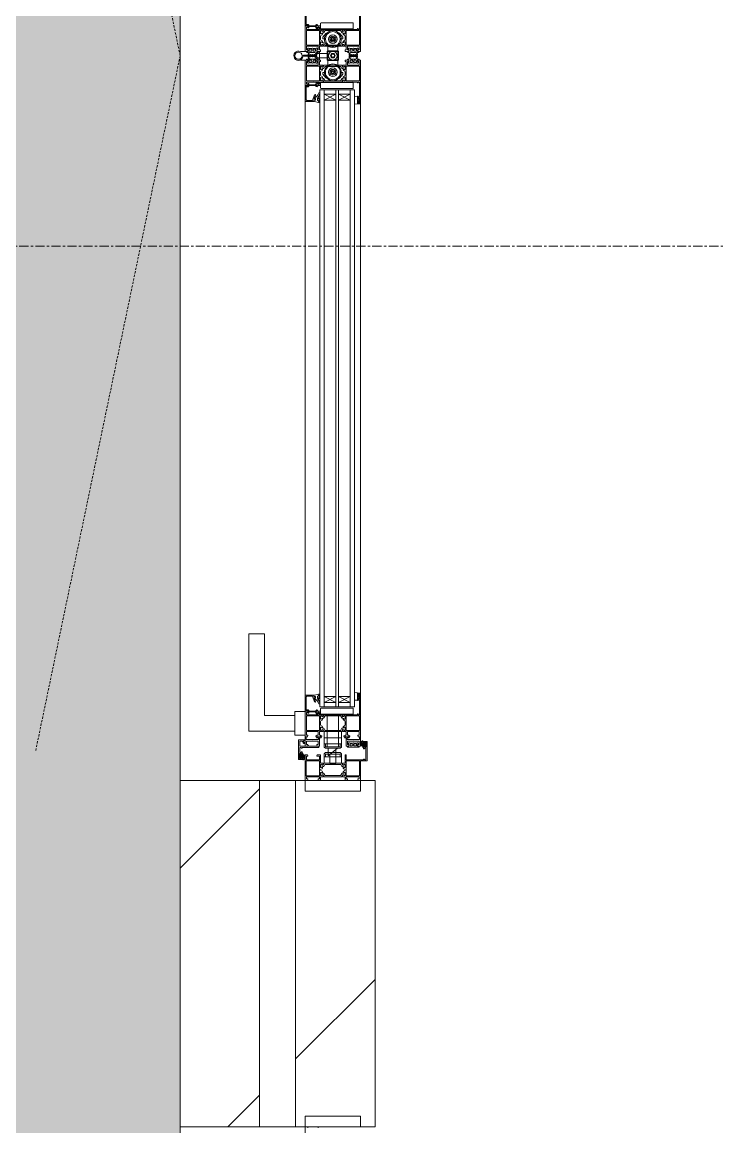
# Model space of a CAD drawing. Header units: millimetres. Extents: x -3370 to 37592, y -25802 to 13127.
# Drawn here: x 8365 to 9328, y -1957 to -426 of the extents above; entities that cross this region are included whole.
import ezdxf

# ---------------------------------------------------------------- set-up
doc = ezdxf.new("R2010")
doc.units = ezdxf.units.MM
doc.linetypes.add('Dash', pattern=[5, 3, -2])
doc.linetypes.add('Grid Line', pattern=[22.225, 12.7, -3.175, 3.175, -3.175])
for name, color, linetype, lineweight in [('A-DETL', 90, 'Continuous', 9), ('A-DETL-GENF', 92, 'Continuous', 9), ('A-DOOR', 31, 'Continuous', 9), ('A-FLOR', 192, 'Continuous', 18), ('A-GENM', 13, 'Continuous', 9), ('A-WALL', 113, 'Continuous', 18), ('A-WALL-PATT', 111, 'Continuous', 18), ('G-IMPT', 8, 'Continuous', 9), ('S-GRID', 1, 'Continuous', 9)]:
    doc.layers.add(name, color=color, linetype=linetype, lineweight=lineweight)
pattern_1 = [(45, (0, 0), (-212.132, 212.132), [])]

# ---------------------------------------------------------------- blocks, each defined once
blk = doc.blocks.new('Aluprof_MB-86-FOLD-LINE_FoldingDoor_3-3-0_In-Open_EN_R-00233_P01 - 2800x2700-2041139-Lower Ground Floor')
at = {"layer": 'A-DETL-GENF'}
for p, q in [((1331, 123.5), (1331.5, 124)), ((1331, 119.2), (1331, 123.5)), ((1331.5, 124), (1357.6, 124)), ((1339.2, 122.8), (1332.2, 122.8)), ((1332.2, 122.8), (1332.2, 120.2)), ((1339.2, 120.2), (1339.2, 122.8)), ((1357.6, 124), (1358.1, 123.5)), ((1358.1, 123.5), (1358.1, 115)), ((447.7, 115), (1264, 115)), ((1330.3, 117.5), (1330.4, 117.8)), ((1330.3, 117.2), (1330.3, 117.5)), ((1330.4, 117), (1330.3, 117.2)), ((1330.4, 117.8), (1331.2, 119)), ((1331.2, 115.4), (1330.4, 117)), ((1330.8, 117.4), (1331.1, 117.6)), ((1330.8, 117.2), (1330.8, 117.4)), ((1331, 117), (1330.8, 117.2)), ((1332.7, 119.2), (1331, 119.2)), ((1331.1, 117.6), (1331.3, 117.7)), ((1331.2, 119), (1331.4, 119.2)), ((1331.3, 116.8), (1331.2, 116.9)), ((1331.9, 115), (1331.2, 115.4)), ((1331.3, 117.7), (1331.7, 118.2)), ((1331.4, 119.2), (1333.5, 119.2)), ((1331.5, 116.4), (1331.4, 116.7)), ((1331.9, 116.5), (1331.6, 116.3)), ((1331.7, 118.2), (1332.1, 118.4)), ((1332, 116.7), (1331.9, 116.5)), ((1335, 115), (1331.9, 115)), ((1333.5, 117.3), (1332, 116.7)), ((1332.1, 118.4), (1336.7, 118.4)), ((1333.4, 116.7), (1332.1, 116.1)), ((1332.1, 116.1), (1332.1, 115.8)), ((1332.1, 115.8), (1334.7, 115.7)), ((1332.2, 120.2), (1333.7, 120.2)), ((1333.7, 120.2), (1332.7, 119.2)), ((1333.1, 120.8), (1333.9, 121.7)), ((1333.1, 120.2), (1333.1, 120.8)), ((1333.7, 120.2), (1333.1, 120.2)), ((1334.2, 117), (1333.4, 116.7)), ((1333.5, 119.2), (1333.7, 119.4)), ((1333.7, 117.3), (1333.5, 117.3)), ((1333.7, 119.4), (1333.7, 120.2)), ((1337, 118), (1333.7, 117.3)), ((1333.9, 121.7), (1335, 122.1)), ((1334.4, 121), (1334.8, 121.3)), ((1334.5, 119.8), (1334.4, 121)), ((1335, 119.4), (1334.5, 119.8)), ((1334.8, 121.3), (1335.2, 121.1)), ((1335, 122.1), (1336.4, 122.1)), ((1336.4, 119.4), (1335, 119.4)), ((1335.2, 121.1), (1335.4, 121)), ((1335.4, 121), (1336, 121)), ((1336, 121), (1336.2, 121.1)), ((1336.2, 121.1), (1336.6, 121.3)), ((1336.4, 122.1), (1337.5, 121.7)), ((1336.9, 119.8), (1336.4, 119.4)), ((1336.4, 116.8), (1336.4, 117)), ((1336.5, 117.1), (1336.7, 117.1)), ((1336.6, 121.3), (1337, 121)), ((1336.7, 118.4), (1337, 118.2)), ((1336.7, 117.1), (1337, 117.1)), ((1337, 121), (1336.9, 119.8)), ((1337.2, 116.7), (1336.9, 116.2)), ((1337, 118.2), (1337, 118)), ((1337, 117.1), (1337.2, 117.1)), ((1337.2, 116.9), (1337.2, 116.7)), ((1337.5, 121.7), (1338.3, 120.8)), ((1338.3, 120.2), (1337.7, 120.2)), ((1337.7, 120.2), (1337.7, 119.4)), ((1338.7, 119.2), (1337.7, 120.2)), ((1337.7, 120.2), (1339.2, 120.2)), ((1337.7, 119.4), (1337.9, 119.2)), ((1337.9, 119.2), (1339.2, 119.2)), ((1338.3, 120.8), (1338.3, 120.2)), ((1341.5, 119.2), (1338.7, 119.2)), ((1339.2, 119.2), (1339.5, 118.9)), ((1339.5, 118.6), (1339.2, 118.2)), ((1339.5, 118.9), (1339.5, 118.6)), ((1356.5, 122.4), (1340.5, 122.4)), ((1340.5, 122.4), (1340.5, 120.2)), ((1340.5, 120.2), (1341.5, 120.2)), ((1341.5, 120.2), (1341.5, 119.2)), ((1355.5, 119.2), (1355.5, 120.2)), ((1355.5, 120.2), (1356.5, 120.2)), ((1356.5, 119.2), (1355.5, 119.2)), ((1356.5, 120.2), (1356.5, 122.4)), ((1356.5, 113), (1356.5, 119.2)), ((1356.5, 105), (1356.5, 113)), ((1358, 113.4), (1358, 95)), ((1378.5, 113.4), (1358, 113.4)), ((1358.1, 115), (1385, 115)), ((1378.5, 95), (1378.5, 113.4)), ((1383, 113), (1380, 113)), ((1380, 113), (1380, 104.2)), ((1383, 111), (1383, 113)), ((1383.5, 111), (1383, 111)), ((1385, 111.4), (1383.5, 111)), ((1385, 115), (1385, 111.4)), ((1264, 106.5), (447.7, 106.5)), ((1264, 100.5), (447.7, 100.5)), ((1349.5, 93.4), (1349.5, 95)), ((1349.5, 95), (1356.5, 95)), ((1361.1, 93.4), (1349.5, 93.4)), ((1356.7, 104.8), (1356.5, 105)), ((1356.5, 104.6), (1356.7, 104.8)), ((1356.5, 95), (1356.5, 104.6)), ((1358, 95), (1378.5, 95)), ((1361.1, 90), (1361.1, 93.4)), ((1363, 93.5), (1362.8, 93.1)), ((1362.8, 93.1), (1363.8, 91.3)), ((1363.3, 93.5), (1362.9, 93.1)), ((1362.9, 93.1), (1362.9, 92.8)), ((1362.9, 92.8), (1363.8, 91.3)), ((1367, 93.5), (1363, 93.5)), ((1366.7, 93.5), (1363.3, 93.5)), ((1366.3, 91.4), (1367.2, 93.1)), ((1366.3, 91.4), (1367.1, 92.8)), ((1367.1, 93.1), (1366.7, 93.5)), ((1367.2, 93.1), (1367, 93.5)), ((1367.1, 92.8), (1367.1, 93.1)), ((1369.7, 93), (1368.8, 91.5)), ((1370.5, 93.5), (1369.7, 93)), ((1371.4, 93), (1370.5, 93.5)), ((1372.3, 91.5), (1371.4, 93)), ((1374.1, 93.5), (1373.9, 93.1)), ((1373.9, 93.1), (1374.8, 91.4)), ((1374, 93.1), (1374.4, 93.5)), ((1374, 92.8), (1374, 93.1)), ((1374.8, 91.4), (1374, 92.8)), ((1378.1, 93.5), (1374.1, 93.5)), ((1374.4, 93.5), (1377.8, 93.5)), ((1377.3, 91.3), (1378.3, 93.1)), ((1378.2, 92.8), (1377.3, 91.3)), ((1377.8, 93.5), (1378.2, 93.1)), ((1378.3, 93.1), (1378.1, 93.5)), ((1378.2, 93.1), (1378.2, 92.8)), ((1380, 104.2), (1379.8, 104)), ((1379.8, 104), (1380, 103.8)), ((1380, 103.8), (1380, 95)), ((1380, 95), (1383, 95)), ((1385, 93.4), (1380, 93.4)), ((1380, 93.4), (1380, 90)), ((1383, 95), (1383, 97)), ((1383, 97), (1383.5, 97)), ((1383.5, 97), (1385, 96.6)), ((1385, 96.6), (1385, 93.4)), ((1264, 84.5), (447.7, 84.5)), ((1264, 80.5), (447.7, 80.5)), ((1361.5, 89.7), (1361.1, 90)), ((1361.3, 89), (1361.1, 88.7)), ((1361.1, 88.7), (1361.1, 64.3)), ((1363.8, 90.1), (1361.3, 89)), ((1363.6, 90.6), (1361.5, 89.7)), ((1362.9, 87.2), (1363.2, 87.6)), ((1362.9, 65.8), (1362.9, 87.2)), ((1363.2, 87.6), (1365.7, 88.8)), ((1363.8, 91.3), (1363.6, 90.6)), ((1363.8, 91.3), (1364, 90.5)), ((1364, 90.4), (1363.8, 90.1)), ((1365.7, 88.8), (1366, 89.2)), ((1366, 90.5), (1366.3, 91.4)), ((1366, 89.2), (1366, 90.5)), ((1366.5, 91), (1366.3, 91.4)), ((1367.9, 91), (1366.5, 91)), ((1368.8, 91.5), (1367.9, 91)), ((1373.2, 91), (1372.3, 91.5)), ((1374.6, 91), (1373.2, 91)), ((1374.8, 91.4), (1374.6, 91)), ((1375.1, 90.5), (1374.8, 91.4)), ((1375.1, 89.2), (1375.1, 90.5)), ((1375.4, 88.8), (1375.1, 89.2)), ((1377.9, 87.6), (1375.4, 88.8)), ((1377.3, 91.3), (1377.1, 90.5)), ((1377.1, 90.4), (1377.3, 90.1)), ((1377.5, 90.6), (1377.3, 91.3)), ((1377.3, 90.1), (1379.8, 89)), ((1379.6, 89.7), (1377.5, 90.6)), ((1378.2, 87.2), (1377.9, 87.6)), ((1378.2, 65.8), (1378.2, 87.2)), ((1380, 90), (1379.6, 89.7)), ((1379.8, 89), (1380, 88.7)), ((1380, 88.7), (1380, 64.3)), ((1264, 64.5), (447.7, 64.5)), ((1361.1, 64.3), (1361.3, 64)), ((1361.5, 63.3), (1361.1, 63)), ((1361.1, 63), (1361.1, 59.6)), ((1361.3, 64), (1363.8, 62.9)), ((1363.6, 62.4), (1361.5, 63.3)), ((1362.8, 59.9), (1363.8, 61.7)), ((1363.2, 65.4), (1362.9, 65.8)), ((1363.8, 61.7), (1362.9, 60.2)), ((1365.7, 64.2), (1363.2, 65.4)), ((1363.8, 61.7), (1363.6, 62.4)), ((1363.8, 62.9), (1364, 62.6)), ((1364, 62.5), (1363.8, 61.7)), ((1366, 63.8), (1365.7, 64.2)), ((1366, 62.5), (1366, 63.8)), ((1366.3, 61.6), (1366, 62.5)), ((1366.5, 62), (1366.3, 61.6)), ((1367.1, 60.2), (1366.3, 61.6)), ((1366.3, 61.6), (1367.2, 59.9)), ((1367.9, 62), (1366.5, 62)), ((1368.8, 61.5), (1367.9, 62)), ((1369.7, 60), (1368.8, 61.5)), ((1372.3, 61.5), (1371.4, 60)), ((1373.2, 62), (1372.3, 61.5)), ((1374.6, 62), (1373.2, 62)), ((1373.9, 59.9), (1374.8, 61.6)), ((1374, 60.2), (1374.8, 61.6)), ((1374.8, 61.6), (1374.6, 62)), ((1374.8, 61.6), (1375.1, 62.5)), ((1375.1, 63.8), (1375.4, 64.2)), ((1375.1, 62.5), (1375.1, 63.8)), ((1375.4, 64.2), (1377.9, 65.4)), ((1377.3, 62.9), (1377.1, 62.6)), ((1377.1, 62.5), (1377.3, 61.7)), ((1379.8, 64), (1377.3, 62.9)), ((1377.5, 62.4), (1377.3, 61.7)), ((1377.3, 61.7), (1378.2, 60.2)), ((1377.3, 61.7), (1378.3, 59.9)), ((1379.6, 63.3), (1377.5, 62.4)), ((1377.9, 65.4), (1378.2, 65.8)), ((1380, 63), (1379.6, 63.3)), ((1380, 64.3), (1379.8, 64)), ((1380, 59.6), (1380, 63)), ((428.7, 58.5), (447.7, 58.5)), ((1264, 58.5), (447.7, 58.5)), ((1264, 58.5), (1283, 58.5)), ((1361.1, 59.6), (1349.5, 59.6)), ((1349.5, 59.6), (1349.5, 54.8)), ((1349.5, 54.8), (1351, 54.4)), ((1351, 54.4), (1351.5, 54.4)), ((1351.5, 54.4), (1351.5, 58)), ((1351.5, 58), (1356.5, 58)), ((1356.5, 58), (1356.5, 48.4)), ((1356.5, 48.4), (1356.7, 48.2)), ((1356.7, 48.2), (1356.5, 48)), ((1356.5, 48), (1356.5, 40)), ((1358, 39.6), (1358, 58)), ((1358, 58), (1378.5, 58)), ((1363, 59.5), (1362.8, 59.9)), ((1362.9, 60.2), (1362.9, 59.9)), ((1362.9, 59.9), (1363.3, 59.5)), ((1367, 59.5), (1363, 59.5)), ((1363.3, 59.5), (1366.7, 59.5)), ((1366.7, 59.5), (1367.1, 59.9)), ((1367.2, 59.9), (1367, 59.5)), ((1367.1, 59.9), (1367.1, 60.2)), ((1370.5, 59.5), (1369.7, 60)), ((1371.4, 60), (1370.5, 59.5)), ((1374.1, 59.5), (1373.9, 59.9)), ((1374, 59.9), (1374, 60.2)), ((1374.4, 59.5), (1374, 59.9)), ((1378.1, 59.5), (1374.1, 59.5)), ((1377.8, 59.5), (1374.4, 59.5)), ((1378.2, 59.9), (1377.8, 59.5)), ((1378.3, 59.9), (1378.1, 59.5)), ((1378.2, 60.2), (1378.2, 59.9)), ((1378.5, 58), (1378.5, 39.6)), ((1379.8, 49), (1380, 49.2)), ((1380, 48.8), (1379.8, 49)), ((1385, 59.6), (1380, 59.6)), ((1380, 49.2), (1380, 58)), ((1380, 58), (1383, 58)), ((1380, 40), (1380, 48.8)), ((1383, 58), (1383, 56)), ((1383, 56), (1383.5, 56)), ((1383.5, 56), (1385, 56.4)), ((1385, 56.4), (1385, 59.6)), ((314.7, 38), (375.2, 38)), ((447.7, 38), (387.2, 38)), ((1264, 38), (447.7, 38)), ((1264, 38), (1329, 38)), ((1351, 42), (1349.5, 41.6)), ((1349.5, 41.6), (1349.5, 38)), ((1349.5, 38), (1385, 38)), ((1351.5, 42), (1351, 42)), ((1351.5, 40), (1351.5, 42)), ((1356.5, 40), (1351.5, 40)), ((1378.5, 39.6), (1358, 39.6)), ((1383, 40), (1380, 40)), ((1383.5, 42), (1383, 42)), ((1383, 42), (1383, 40)), ((1385, 41.6), (1383.5, 42)), ((1385, 38), (1385, 41.6))]:
    blk.add_line(p, q, dxfattribs=at)
for centre, radius, start, end in [((1333.5, 130.7), 13.7, 272.9354, 294.3705), ((1334.8, 117.5), 1.8, 267.4287, 329.9287), ((1334.8, 117.5), 2.52, 275.1129, 329.6239)]:
    blk.add_arc(centre, radius, start, end, dxfattribs=at)
at = {"layer": 'A-DOOR'}
for p, q in [((-1585, 38), (-1585, 115)), ((1385, 115), (1385, 38))]:
    blk.add_line(p, q, dxfattribs=at)
at = {"layer": 'A-DOOR', "linetype": 'Dash'}
for q in [(-581.2, -335), (1343.5, -335)]:
    blk.add_line((381.2, -135), q, dxfattribs=at)
at = {"layer": 'A-GENM'}
for p, q in [((1322.5, 38), (1289.5, 38)), ((1289.5, 38), (1289.5, 24)), ((1322.5, 24), (1322.5, 38)), ((1289.5, 24), (1322.5, 24)), ((1295, -18), (1295, 24)), ((1317, 24), (1317, -40)), ((1182, -18), (1295, -18)), ((1182, -40), (1182, -18)), ((1317, -40), (1182, -40))]:
    blk.add_line(p, q, dxfattribs=at)
at = {"layer": 'G-IMPT'}
for p, q in [((344.7, 60.1), (344.7, 104.1)), ((417.7, 60.1), (417.7, 104.1)), ((434.7, 100.5), (442.7, 84.5)), ((1277, 100.5), (1269, 84.5)), ((1294, 60.1), (1294, 104.1)), ((355.5, 90.4), (350.4, 86.1)), ((357.2, 90.5), (355.8, 90.5)), ((357.7, 88.3), (357.7, 90)), ((374.3, 83.5), (368.2, 83.5)), ((394.7, 83.5), (388, 83.5)), ((404.7, 90), (404.7, 88.3)), ((406.5, 90.5), (405.2, 90.5)), ((411.9, 86.1), (406.8, 90.4)), ((434.7, 80.5), (442.7, 64.5)), ((1277, 80.5), (1269, 64.5)), ((1294, 84.3), (1293.5, 84.3)), ((1315.7, 84.3), (1295.8, 84.3)), ((350.4, 66.9), (355.5, 62.6)), ((355.8, 62.5), (357.2, 62.5)), ((357.7, 63), (357.7, 64.8)), ((368.2, 69.5), (374.3, 69.5)), ((404.7, 64.8), (404.7, 63)), ((405.2, 62.5), (406.5, 62.5)), ((406.8, 62.6), (411.9, 66.9)), ((1293.5, 68.8), (1294, 68.8)), ((1295.8, 68.8), (1315.7, 68.8)), ((339.6, 54.9), (339.4, 55.1)), ((377.4, 58.1), (375.7, 58.1)), ((377.9, 55.4), (377.9, 57.6)), ((378.2, 58), (384.2, 58)), ((380.7, 50.9), (380.7, 51.6)), ((384.4, 57.6), (384.4, 55.4)), ((386.7, 58.1), (384.9, 58.1)), ((388.7, 53.7), (388.7, 54)), ((422.8, 54.9), (422.9, 55.1)), ((433.1, 58.5), (433.4, 58.5)), ((438.4, 56.2), (438.5, 56.1)), ((442.7, 55.2), (440.8, 55.2)), ((442.9, 50.6), (443, 52.3)), ((443.9, 50.4), (443.1, 50.4)), ((443.3, 56.2), (443.2, 55.7)), ((443.5, 58.5), (444, 58.5)), ((446, 56.8), (444.7, 51.1)), ((1265.7, 56.8), (1266.9, 51.1)), ((1268.2, 58.5), (1267.7, 58.5)), ((1267.7, 50.4), (1268.6, 50.4)), ((1268.3, 56.2), (1268.5, 55.7)), ((1268.8, 50.6), (1268.7, 52.3)), ((1269, 55.2), (1270.9, 55.2)), ((1273.3, 56.2), (1273.2, 56.1)), ((1278.5, 58.5), (1278.3, 58.5)), ((1288.9, 54.9), (1288.8, 55.1)), ((380.7, 44.8), (380.7, 45.5)), ((380.7, 36.5), (380.7, 42.6)), ((388.7, 42.5), (388.7, 42.8)), ((1330.3, 38), (1332.5, 38))]:
    blk.add_line(p, q, dxfattribs=at)
for points in [[(324.1, 113.3), (344.7, 113.3), (344.7, 111.6), (343.7, 111.6), (343.7, 110.5), (344.7, 110.5), (344.7, 104.2), (344.9, 104), (344.7, 103.8), (344.7, 90), (345, 89.7), (347.2, 90.6), (347.4, 91.3), (346.3, 93.1), (346.6, 93.5), (350.5, 93.5), (350.8, 93.1), (349.9, 91.4), (350.1, 91), (351.5, 91), (352.3, 91.5), (353.3, 93), (354.1, 93.5), (358.7, 93.5), (359.5, 93), (360.5, 91.5), (361.4, 91), (362.7, 91), (363, 91.4), (362, 93.1), (362.3, 93.5), (366.2, 93.5), (366.5, 93.1), (365.5, 91.3), (365.6, 90.6), (367.8, 89.7), (368.2, 90), (368.2, 95), (373.2, 95), (373.2, 93.4), (373.7, 93.4), (375.2, 93.8), (375.2, 95), (375.2, 98.2), (373.7, 98.6), (373.2, 98.6), (373.2, 96.6), (368.2, 96.6), (368.2, 104.6), (368, 104.8), (368.2, 105), (368.2, 113), (373.2, 113), (373.2, 111), (373.7, 111), (375.2, 111.4), (375.2, 115), (315.2, 115)], [(-1549.5, 38), (-1585, 38), (-1585, 41.6), (-1583.5, 42)], [(-1583.5, 56), (-1585, 56.4), (-1585, 59.6)]]:
    blk.add_lwpolyline(points, dxfattribs=at)
for points in [[(366.7, 113.4), (366.7, 95), (346.2, 95), (346.2, 113.4)], [(370.7, 110), (371.1, 107.5), (370.7, 105.1), (370.7, 104.5), (371.1, 102.1), (370.7, 99.6), (370.7, 98.9), (370.8, 98.8), (372.2, 97.6), (373.2, 97.6), (373.2, 98.8), (375.2, 98.8), (375.2, 96.6), (375.6, 96.6), (376.1, 96.7), (376.5, 97.1), (376.6, 97.6), (376.6, 99), (376.8, 99.2), (379.8, 98.9), (380.6, 99.1), (381.2, 99.7), (381.2, 100.5), (380.8, 101.1), (380.6, 101.5), (380.6, 101.9), (380.8, 102.3), (381.2, 102.9), (381.2, 103.4), (380.7, 104.6), (380.7, 105.1), (381.2, 106.2), (381.2, 106.7), (380.6, 107.7), (380.6, 108.1), (381.2, 109.1), (381.2, 109.9), (380.6, 110.5), (379.8, 110.7), (376.8, 110.4), (376.6, 110.6), (376.6, 112), (376.5, 112.5), (376.1, 112.9), (375.6, 113), (375.2, 113), (375.2, 110.8), (373.2, 110.8), (373.2, 112), (372.2, 112), (370.8, 110.8), (370.7, 110.7)], [(374.8, 108.6), (374.8, 106.2), (374.3, 105.7), (372.7, 105.7), (372.2, 106.2), (372.2, 108.6), (372.7, 109.1), (374.3, 109.1)], [(379.3, 109.6), (379.8, 109.6), (380, 109.3), (379.9, 108.9), (379.6, 108.1), (379.6, 107.4), (380.1, 106.5), (380.1, 106.3), (379.5, 105.1), (379.5, 104.5), (380.1, 103.3), (380.1, 103.1), (379.6, 102.2), (379.6, 101.5), (379.9, 100.7), (380, 100.3), (379.8, 100), (379.3, 100), (376.9, 101), (376.6, 101.5), (376.6, 108.1), (376.9, 108.6)], [(391.6, 110), (391.3, 107.5), (391.6, 105.1), (391.6, 104.5), (391.3, 102.1), (391.6, 99.6), (391.6, 98.9), (391.5, 98.8), (390.2, 97.6), (389.2, 97.6), (389.2, 98.8), (387.2, 98.8), (387.2, 96.6), (386.8, 96.6), (386.2, 96.7), (385.9, 97.1), (385.8, 97.6), (385.8, 99), (385.5, 99.2), (382.5, 98.9), (381.7, 99.1), (381.2, 99.7), (381.2, 100.5), (381.5, 101.1), (381.8, 101.5), (381.8, 101.9), (381.5, 102.3), (381.2, 102.9), (381.2, 103.4), (381.6, 104.6), (381.6, 105.1), (381.2, 106.2), (381.2, 106.7), (381.8, 107.7), (381.8, 108.1), (381.2, 109.1), (381.2, 109.9), (381.7, 110.5), (382.5, 110.7), (385.5, 110.4), (385.8, 110.6), (385.8, 112), (385.9, 112.5), (386.2, 112.9), (386.8, 113), (387.2, 113), (387.2, 110.8), (389.2, 110.8), (389.2, 112), (390.2, 112), (391.5, 110.8), (391.6, 110.7)], [(383, 109.6), (382.6, 109.6), (382.4, 109.3), (382.4, 108.9), (382.8, 108.1), (382.8, 107.4), (382.2, 106.5), (382.2, 106.3), (382.8, 105.1), (382.8, 104.5), (382.2, 103.3), (382.2, 103.1), (382.8, 102.2), (382.8, 101.5), (382.4, 100.7), (382.4, 100.3), (382.6, 100), (383, 100), (385.4, 101), (385.8, 101.5), (385.8, 108.1), (385.4, 108.6)], [(394.2, 95), (389.2, 95), (389.2, 93.4), (388.7, 93.4), (387.2, 93.8), (387.2, 95), (387.2, 98.2), (388.7, 98.6), (389.2, 98.6), (389.2, 96.6), (394.2, 96.6), (394.2, 104.6), (394.4, 104.8), (394.2, 105), (394.2, 113), (389.2, 113), (389.2, 111), (388.7, 111), (387.2, 111.4), (387.2, 115), (447.2, 115), (447.7, 114.5), (447.7, 110.5), (446, 110.5), (445, 111.5), (446.5, 111.5), (446.5, 113.8), (439.5, 113.8), (439.5, 111.5), (441, 111.5), (440, 110.5), (437.3, 110.5), (437.3, 111.6), (438.3, 111.6), (438.3, 113.3), (417.7, 113.3), (417.7, 111.6), (418.7, 111.6), (418.7, 110.5), (417.7, 110.5), (417.7, 104.2), (417.5, 104), (417.7, 103.8), (417.7, 90), (417.3, 89.7), (415.1, 90.6), (415, 91.3), (416, 93.1), (415.7, 93.5), (411.8, 93.5), (411.5, 93.1), (412.5, 91.4), (412.2, 91), (410.9, 91), (410, 91.5), (409, 93), (408.2, 93.5), (403.6, 93.5), (402.8, 93), (401.8, 91.5), (401, 91), (399.6, 91), (399.4, 91.4), (400.3, 93.1), (400, 93.5), (396.1, 93.5), (395.8, 93.1), (396.9, 91.3), (396.7, 90.6), (394.5, 89.7), (394.2, 90)], [(387.6, 108.6), (387.6, 106.2), (388.1, 105.7), (389.7, 105.7), (390.2, 106.2), (390.2, 108.6), (389.7, 109.1), (388.1, 109.1)], [(395.7, 113.4), (395.7, 95), (416.2, 95), (416.2, 113.4)], [(444.3, 106.6), (445.9, 106.6), (446.7, 106.5), (447.9, 106.5), (448.2, 106.8), (448, 110.2), (447.7, 110.5), (438.3, 110.5), (438, 110.2), (437.7, 106.8), (438, 106.5), (439.2, 106.5), (440, 106.6), (441.7, 106.6), (442.3, 106.5), (443.6, 106.5)], [(1267.4, 106.6), (1265.8, 106.6), (1265, 106.5), (1263.7, 106.5), (1263.4, 106.8), (1263.7, 110.2), (1264, 110.5), (1273.4, 110.5), (1273.7, 110.2), (1274, 106.8), (1273.7, 106.5), (1272.4, 106.5), (1271.6, 106.6), (1270, 106.6), (1269.3, 106.5), (1268.1, 106.5)], [(1317.5, 95), (1322.5, 95), (1322.5, 93.4), (1323, 93.4), (1324.5, 93.8), (1324.5, 95), (1324.5, 98.2), (1323, 98.6), (1322.5, 98.6), (1322.5, 96.6), (1317.5, 96.6), (1317.5, 104.6), (1317.3, 104.8), (1317.5, 105), (1317.5, 113), (1322.5, 113), (1322.5, 111), (1323, 111), (1324.5, 111.4), (1324.5, 115), (1264.5, 115), (1264, 114.5), (1264, 110.5), (1265.7, 110.5), (1266.7, 111.5), (1265.2, 111.5), (1265.2, 113.8), (1272.2, 113.8), (1272.2, 111.5), (1270.7, 111.5), (1271.7, 110.5), (1274.4, 110.5), (1274.4, 111.6), (1273.4, 111.6), (1273.4, 113.3), (1294, 113.3), (1294, 111.6), (1293, 111.6), (1293, 110.5), (1294, 110.5), (1294, 104.2), (1294.2, 104), (1294, 103.8), (1294, 90), (1294.4, 89.7), (1296.5, 90.6), (1296.7, 91.3), (1295.7, 93.1), (1295.9, 93.5), (1299.9, 93.5), (1300.1, 93.1), (1299.2, 91.4), (1299.4, 91), (1300.8, 91), (1301.7, 91.5), (1302.6, 93), (1303.5, 93.5), (1308, 93.5), (1308.9, 93), (1309.8, 91.5), (1310.7, 91), (1312.1, 91), (1312.3, 91.4), (1311.4, 93.1), (1311.6, 93.5), (1315.6, 93.5), (1315.8, 93.1), (1314.8, 91.3), (1315, 90.6), (1317.1, 89.7), (1317.5, 90)], [(1316, 113.4), (1316, 95), (1295.5, 95), (1295.5, 113.4)], [(1337.5, 115), (1324.7, 115), (1324.7, 113.5), (1328.3, 113.5), (1328.5, 113.3), (1328.5, 96.5), (1326.2, 96.5), (1326.2, 98.8), (1325.9, 99.2), (1323.6, 100.1), (1323.2, 99.8), (1323.2, 99.1), (1323.3, 98.9), (1324.7, 98.4), (1324.7, 93.5), (1323.3, 93), (1323.2, 92.8), (1323.2, 92.1), (1323.6, 91.8), (1325.9, 92.7), (1326.2, 93.1), (1326.2, 95), (1337.5, 95), (1337.5, 98.2), (1336, 98.6), (1335.5, 98.6), (1335.5, 96.6), (1330.5, 96.6), (1330.5, 104.6), (1330.3, 104.8), (1330.5, 105), (1330.5, 113), (1335.5, 113), (1335.5, 111), (1336, 111), (1337.5, 111.4)], [(1333.1, 110), (1333.4, 107.5), (1333.1, 105.1), (1333.1, 104.5), (1333.4, 102.1), (1333.1, 99.6), (1333.1, 98.9), (1333.1, 98.8), (1334.5, 97.6), (1335.5, 97.6), (1335.5, 98.8), (1337.5, 98.8), (1337.5, 96.6), (1337.9, 96.6), (1338.4, 96.7), (1338.8, 97.1), (1338.9, 97.6), (1338.9, 112), (1338.8, 112.5), (1338.4, 112.9), (1337.9, 113), (1337.5, 113), (1337.5, 110.8), (1335.5, 110.8), (1335.5, 112), (1334.5, 112), (1333.1, 110.8), (1333.1, 110.7)], [(1337.1, 108.6), (1337.1, 106.2), (1336.6, 105.7), (1335, 105.7), (1334.5, 106.2), (1334.5, 108.6), (1335, 109.1), (1336.6, 109.1)], [(335.7, 104.1), (336.2, 104.6), (343.7, 104.6), (344.2, 104.1), (344.2, 60.1), (343.7, 59.6), (336.2, 59.6), (335.7, 60.1)], [(349.9, 61.6), (349.6, 62.5), (349.6, 63.8), (349.3, 64.2), (346.8, 65.4), (346.5, 65.8), (346.5, 87.2), (346.8, 87.6), (349.3, 88.8), (349.6, 89.2), (349.6, 90.5), (349.9, 91.4), (350.7, 92.8), (350.7, 93.1), (350.3, 93.5), (346.9, 93.5), (346.5, 93.1), (346.5, 92.8), (347.4, 91.3), (347.6, 90.5), (347.6, 90.4), (347.4, 90.1), (344.8, 89), (344.7, 88.7), (344.7, 64.3), (344.8, 64), (347.4, 62.9), (347.6, 62.6), (347.6, 62.5), (347.4, 61.7), (346.5, 60.2), (346.5, 59.9), (346.9, 59.5), (350.3, 59.5), (350.7, 59.9), (350.7, 60.2)], [(363, 61.6), (363.3, 62.5), (363.3, 63.8), (363.6, 64.2), (366.1, 65.4), (366.4, 65.8), (366.4, 87.2), (366.1, 87.6), (363.6, 88.8), (363.3, 89.2), (363.3, 90.5), (363, 91.4), (362.2, 92.8), (362.2, 93.1), (362.6, 93.5), (366, 93.5), (366.4, 93.1), (366.4, 92.8), (365.5, 91.3), (365.3, 90.5), (365.3, 90.4), (365.4, 90.1), (368, 89), (368.2, 88.7), (368.2, 64.3), (368, 64), (365.4, 62.9), (365.3, 62.6), (365.3, 62.5), (365.5, 61.7), (366.4, 60.2), (366.4, 59.9), (366, 59.5), (362.6, 59.5), (362.2, 59.9), (362.2, 60.2)], [(374.8, 103.5), (374.8, 101), (374.3, 100.5), (372.7, 100.5), (372.2, 101), (372.2, 103.5), (372.7, 104), (374.3, 104)], [(387.6, 103.5), (387.6, 101), (388.1, 100.5), (389.7, 100.5), (390.2, 101), (390.2, 103.5), (389.7, 104), (388.1, 104)], [(399.4, 61.6), (399.1, 62.5), (399.1, 63.8), (398.8, 64.2), (396.3, 65.4), (396, 65.8), (396, 87.2), (396.3, 87.6), (398.8, 88.8), (399.1, 89.2), (399.1, 90.5), (399.4, 91.4), (400.2, 92.8), (400.2, 93.1), (399.8, 93.5), (396.4, 93.5), (396, 93.1), (396, 92.8), (396.9, 91.3), (397.1, 90.5), (397.1, 90.4), (396.9, 90.1), (394.3, 89), (394.2, 88.7), (394.2, 64.3), (394.3, 64), (396.9, 62.9), (397.1, 62.6), (397.1, 62.5), (396.9, 61.7), (396, 60.2), (396, 59.9), (396.4, 59.5), (399.8, 59.5), (400.2, 59.9), (400.2, 60.2)], [(412.5, 61.6), (412.8, 62.5), (412.8, 63.8), (413.1, 64.2), (415.6, 65.4), (415.9, 65.8), (415.9, 87.2), (415.6, 87.6), (413.1, 88.8), (412.8, 89.2), (412.8, 90.5), (412.5, 91.4), (411.7, 92.8), (411.7, 93.1), (412.1, 93.5), (415.5, 93.5), (415.9, 93.1), (415.9, 92.8), (415, 91.3), (414.8, 90.5), (414.8, 90.4), (414.9, 90.1), (417.5, 89), (417.7, 88.7), (417.7, 64.3), (417.5, 64), (414.9, 62.9), (414.8, 62.6), (414.8, 62.5), (415, 61.7), (415.9, 60.2), (415.9, 59.9), (415.5, 59.5), (412.1, 59.5), (411.7, 59.9), (411.7, 60.2)], [(426.7, 104.1), (426.2, 104.6), (418.7, 104.6), (418.2, 104.1), (418.2, 60.1), (418.7, 59.6), (426.2, 59.6), (426.7, 60.1)], [(428.7, 84.5), (434.7, 84.5), (434.7, 100.5), (428.7, 100.5)], [(1283, 84.5), (1277, 84.5), (1277, 100.5), (1283, 100.5)], [(1285, 104.1), (1285.5, 104.6), (1293, 104.6), (1293.5, 104.1), (1293.5, 60.1), (1293, 59.6), (1285.5, 59.6), (1285, 60.1)], [(1299.2, 61.6), (1298.9, 62.5), (1298.9, 63.8), (1298.6, 64.2), (1296.1, 65.4), (1295.8, 65.8), (1295.8, 87.2), (1296.1, 87.6), (1298.6, 88.8), (1298.9, 89.2), (1298.9, 90.5), (1299.2, 91.4), (1300, 92.8), (1300, 93.1), (1299.6, 93.5), (1296.2, 93.5), (1295.8, 93.1), (1295.8, 92.8), (1296.7, 91.3), (1296.9, 90.5), (1296.9, 90.4), (1296.7, 90.1), (1294.2, 89), (1294, 88.7), (1294, 64.3), (1294.2, 64), (1296.7, 62.9), (1296.9, 62.6), (1296.9, 62.5), (1296.7, 61.7), (1295.8, 60.2), (1295.8, 59.9), (1296.2, 59.5), (1299.6, 59.5), (1300, 59.9), (1300, 60.2)], [(1312.3, 61.6), (1312.6, 62.5), (1312.6, 63.8), (1312.9, 64.2), (1315.4, 65.4), (1315.7, 65.8), (1315.7, 87.2), (1315.4, 87.6), (1312.9, 88.8), (1312.6, 89.2), (1312.6, 90.5), (1312.3, 91.4), (1311.5, 92.8), (1311.5, 93.1), (1311.9, 93.5), (1315.3, 93.5), (1315.7, 93.1), (1315.7, 92.8), (1314.8, 91.3), (1314.6, 90.5), (1314.6, 90.4), (1314.8, 90.1), (1317.3, 89), (1317.5, 88.7), (1317.5, 64.3), (1317.3, 64), (1314.8, 62.9), (1314.6, 62.6), (1314.6, 62.5), (1314.8, 61.7), (1315.7, 60.2), (1315.7, 59.9), (1315.3, 59.5), (1311.9, 59.5), (1311.5, 59.9), (1311.5, 60.2)], [(1337.1, 103.5), (1337.1, 101), (1336.6, 100.5), (1335, 100.5), (1334.5, 101), (1334.5, 103.5), (1335, 104), (1336.6, 104)], [(356.4, 76.7), (357.5, 78.1), (359.2, 77.9), (359.9, 76.3), (358.9, 74.9), (357.1, 75.1)], [(379.1, 77.7), (381.1, 78.8), (383.1, 77.7), (383.2, 75.4), (381.2, 74.2), (379.2, 75.3)], [(405.9, 76.7), (404.9, 78.1), (403.1, 77.9), (402.4, 76.3), (403.5, 74.9), (405.2, 75.1)], [(428.7, 64.5), (434.7, 64.5), (434.7, 80.5), (428.7, 80.5)], [(1283, 64.5), (1277, 64.5), (1277, 80.5), (1283, 80.5)], [(1326, 64.5), (1326, 88.5), (1317.5, 88.5), (1317.5, 64.5)], [(1334.5, 64.5), (1334.5, 88.5), (1326, 88.5), (1326, 64.5)], [(1334.5, 66.5), (1338, 66.5), (1338.5, 67), (1338.5, 86), (1338, 86.5), (1334.5, 86.5), (1334.5, 88.5), (1338.8, 88.5), (1340.5, 86.8), (1340.5, 66.2), (1338.8, 64.5), (1334.5, 64.5)], [(1352.6, 66.5), (1349.1, 66.5), (1348.6, 67), (1348.6, 86), (1349.1, 86.5), (1352.6, 86.5), (1352.6, 88.5), (1348.3, 88.5), (1346.6, 86.8), (1346.6, 66.2), (1348.3, 64.5), (1352.6, 64.5)], [(1352.6, 64.5), (1352.6, 88.5), (1361.1, 88.5), (1361.1, 64.5)], [(344.7, 59.6), (339.7, 59.6), (339.7, 56.4), (341.2, 56), (341.7, 56), (341.7, 58), (344.7, 58), (344.7, 49.2), (344.9, 49), (344.7, 48.8), (344.7, 40), (341.7, 40), (341.7, 42), (341.2, 42), (339.7, 41.6), (339.7, 38), (375.2, 38), (375.2, 41.6), (373.7, 42), (373.2, 42), (373.2, 40), (368.2, 40), (368.2, 48), (368, 48.2), (368.2, 48.4), (368.2, 56.4), (373.2, 56.4), (373.2, 54.4), (373.7, 54.4), (375.2, 54.8), (375.2, 59.2), (373.7, 59.6), (373.2, 59.6), (373.2, 58), (368.2, 58), (368.2, 63), (367.8, 63.3), (365.6, 62.4), (365.5, 61.7), (366.5, 59.9), (366.2, 59.5), (362.3, 59.5), (362, 59.9), (363, 61.6), (362.7, 62), (361.4, 62), (360.5, 61.5), (359.5, 60), (358.7, 59.5), (354.1, 59.5), (353.3, 60), (352.3, 61.5), (351.5, 62), (350.1, 62), (349.9, 61.6), (350.8, 59.9), (350.5, 59.5), (346.6, 59.5), (346.3, 59.9), (347.4, 61.7), (347.2, 62.4), (345, 63.3), (344.7, 63)], [(417.7, 59.6), (422.7, 59.6), (422.7, 56.4), (421.2, 56), (420.7, 56), (420.7, 58), (417.7, 58), (417.7, 49.2), (417.5, 49), (417.7, 48.8), (417.7, 40), (420.7, 40), (420.7, 42), (421.2, 42), (422.7, 41.6), (422.7, 38), (387.2, 38), (387.2, 41.6), (388.7, 42), (389.2, 42), (389.2, 40), (394.2, 40), (394.2, 48), (394.4, 48.2), (394.2, 48.4), (394.2, 56.4), (389.2, 56.4), (389.2, 54.4), (388.7, 54.4), (387.2, 54.8), (387.2, 59.2), (388.7, 59.6), (389.2, 59.6), (389.2, 58), (394.2, 58), (394.2, 63), (394.5, 63.3), (396.7, 62.4), (396.9, 61.7), (395.8, 59.9), (396.1, 59.5), (400, 59.5), (400.3, 59.9), (399.4, 61.6), (399.6, 62), (401, 62), (401.8, 61.5), (402.8, 60), (403.6, 59.5), (408.2, 59.5), (409, 60), (410, 61.5), (410.9, 62), (412.2, 62), (412.5, 61.6), (411.5, 59.9), (411.8, 59.5), (415.7, 59.5), (416, 59.9), (415, 61.7), (415.1, 62.4), (417.3, 63.3), (417.7, 63)], [(1294, 59.6), (1289, 59.6), (1289, 56.4), (1290.5, 56), (1291, 56), (1291, 58), (1294, 58), (1294, 49.2), (1294.2, 49), (1294, 48.8), (1294, 40), (1291, 40), (1291, 42), (1290.5, 42), (1289, 41.6), (1289, 38), (1324.5, 38), (1324.5, 41.6), (1323, 42), (1322.5, 42), (1322.5, 40), (1317.5, 40), (1317.5, 48), (1317.3, 48.2), (1317.5, 48.4), (1317.5, 56.4), (1322.5, 56.4), (1322.5, 54.4), (1323, 54.4), (1324.5, 54.8), (1324.5, 59.2), (1323, 59.6), (1322.5, 59.6), (1322.5, 58), (1317.5, 58), (1317.5, 63), (1317.1, 63.3), (1315, 62.4), (1314.8, 61.7), (1315.8, 59.9), (1315.6, 59.5), (1311.6, 59.5), (1311.4, 59.9), (1312.3, 61.6), (1312.1, 62), (1310.7, 62), (1309.8, 61.5), (1308.9, 60), (1308, 59.5), (1303.5, 59.5), (1302.6, 60), (1301.7, 61.5), (1300.8, 62), (1299.4, 62), (1299.2, 61.6), (1300.1, 59.9), (1299.9, 59.5), (1295.9, 59.5), (1295.7, 59.9), (1296.7, 61.7), (1296.5, 62.4), (1294.4, 63.3), (1294, 63)], [(346.3, 39.8), (346.3, 58), (366.7, 58), (366.7, 39.8)], [(370.7, 53.4), (371.1, 50.9), (370.7, 48.5), (370.7, 47.9), (371.1, 45.5), (370.7, 43), (370.7, 42.3), (370.8, 42.2), (372.2, 41), (373.2, 41), (373.2, 42.2), (375.2, 42.2), (375.2, 40), (375.6, 40), (376.1, 40.1), (376.5, 40.5), (376.6, 41), (376.6, 42.4), (376.8, 42.6), (379.8, 42.3), (380.6, 42.5), (381.2, 43.1), (381.2, 43.9), (380.8, 44.5), (380.6, 44.9), (380.6, 45.3), (380.8, 45.7), (381.2, 46.3), (381.2, 46.8), (380.7, 48), (380.7, 48.5), (381.2, 49.6), (381.2, 50.1), (380.6, 51.1), (380.6, 51.5), (381.2, 52.5), (381.2, 53.3), (380.6, 53.9), (379.8, 54.1), (376.8, 53.8), (376.6, 54), (376.6, 55.4), (376.5, 55.9), (376.1, 56.3), (375.6, 56.4), (375.2, 56.4), (375.2, 54.2), (373.2, 54.2), (373.2, 55.4), (372.2, 55.4), (370.8, 54.2), (370.7, 54.1)], [(374.8, 52), (374.8, 49.6), (374.3, 49.1), (372.7, 49.1), (372.2, 49.6), (372.2, 52), (372.7, 52.5), (374.3, 52.5)], [(374.8, 46.9), (374.8, 44.4), (374.3, 43.9), (372.7, 43.9), (372.2, 44.4), (372.2, 46.9), (372.7, 47.4), (374.3, 47.4)], [(379.3, 53), (379.8, 53), (380, 52.7), (379.9, 52.3), (379.6, 51.5), (379.6, 50.8), (380.1, 49.9), (380.1, 49.7), (379.5, 48.5), (379.5, 47.9), (380.1, 46.7), (380.1, 46.5), (379.6, 45.6), (379.6, 44.9), (379.9, 44.1), (380, 43.7), (379.8, 43.4), (379.3, 43.4), (376.9, 44.4), (376.6, 44.9), (376.6, 51.5), (376.9, 52)], [(391.6, 53.4), (391.3, 50.9), (391.6, 48.5), (391.6, 47.9), (391.3, 45.5), (391.6, 43), (391.6, 42.3), (391.5, 42.2), (390.2, 41), (389.2, 41), (389.2, 42.2), (387.2, 42.2), (387.2, 40), (386.8, 40), (386.2, 40.1), (385.9, 40.5), (385.8, 41), (385.8, 42.4), (385.5, 42.6), (382.5, 42.3), (381.7, 42.5), (381.2, 43.1), (381.2, 43.9), (381.5, 44.5), (381.8, 44.9), (381.8, 45.3), (381.5, 45.7), (381.2, 46.3), (381.2, 46.8), (381.6, 48), (381.6, 48.5), (381.2, 49.6), (381.2, 50.1), (381.8, 51.1), (381.8, 51.5), (381.2, 52.5), (381.2, 53.3), (381.7, 53.9), (382.5, 54.1), (385.5, 53.8), (385.8, 54), (385.8, 55.4), (385.9, 55.9), (386.2, 56.3), (386.8, 56.4), (387.2, 56.4), (387.2, 54.2), (389.2, 54.2), (389.2, 55.4), (390.2, 55.4), (391.5, 54.2), (391.6, 54.1)], [(383, 53), (382.6, 53), (382.4, 52.7), (382.4, 52.3), (382.8, 51.5), (382.8, 50.8), (382.2, 49.9), (382.2, 49.7), (382.8, 48.5), (382.8, 47.9), (382.2, 46.7), (382.2, 46.5), (382.8, 45.6), (382.8, 44.9), (382.4, 44.1), (382.4, 43.7), (382.6, 43.4), (383, 43.4), (385.4, 44.4), (385.8, 44.9), (385.8, 51.5), (385.4, 52)], [(387.6, 52), (387.6, 49.6), (388.1, 49.1), (389.7, 49.1), (390.2, 49.6), (390.2, 52), (389.7, 52.5), (388.1, 52.5)], [(387.6, 46.9), (387.6, 44.4), (388.1, 43.9), (389.7, 43.9), (390.2, 44.4), (390.2, 46.9), (389.7, 47.4), (388.1, 47.4)], [(416.1, 39.8), (416.1, 58), (395.7, 58), (395.7, 39.8)], [(1295.6, 39.8), (1295.6, 58), (1316, 58), (1316, 39.8)], [(1337.5, 38), (1324.7, 38), (1324.7, 39.5), (1328.3, 39.5), (1328.5, 39.7), (1328.5, 56.5), (1326.2, 56.5), (1326.2, 54.2), (1325.9, 53.8), (1323.6, 52.9), (1323.2, 53.2), (1323.2, 53.9), (1323.3, 54.1), (1324.7, 54.6), (1324.7, 59.5), (1323.3, 60), (1323.2, 60.2), (1323.2, 60.9), (1323.6, 61.2), (1325.9, 60.3), (1326.2, 59.9), (1326.2, 58), (1337.5, 58), (1337.5, 54.8), (1336, 54.4), (1335.5, 54.4), (1335.5, 56.4), (1330.5, 56.4), (1330.5, 48.4), (1330.3, 48.2), (1330.5, 48), (1330.5, 40), (1335.5, 40), (1335.5, 42), (1336, 42), (1337.5, 41.6)], [(1355.6, 36.3), (1355.7, 36.2), (1355.8, 36.1), (1356, 36), (1356.2, 35.8), (1356.2, 35.6), (1355.9, 35.4), (1355.7, 35.3), (1355.3, 34.8), (1354.9, 34.6), (1350.3, 34.6), (1350, 34.8), (1350, 35), (1353.3, 35.7), (1353.5, 35.7), (1355, 36.3), (1355.1, 36.5), (1355.4, 36.7), (1355.5, 36.6)], [(1352, 33.6), (1352.5, 33.2), (1352.6, 32), (1352.2, 31.7), (1351.8, 31.9), (1351.6, 32), (1351, 32), (1350.8, 31.9), (1350.4, 31.7), (1350, 32), (1350.1, 33.2), (1350.6, 33.6)]]:
    blk.add_lwpolyline(points, close=True, dxfattribs=at)
at = {"layer": 'G-IMPT', "flags": 128}
for points in [[(445, 110.5), (445, 111.5), (445.5, 111.5), (445.5, 112), (445.3, 112.4), (444.4, 113.5), (441.5, 113.5), (440.7, 112.4), (440.5, 112), (440.5, 111.5), (441, 111.5), (441, 110.5)], [(1266.7, 110.5), (1266.7, 111.5), (1266.2, 111.5), (1266.2, 112), (1266.4, 112.4), (1267.2, 113.5), (1270.2, 113.5), (1271, 112.4), (1271.2, 112), (1271.2, 111.5), (1270.7, 111.5), (1270.7, 110.5)], [(488.7, 106.5), (428.7, 106.5), (428.7, 100.5), (488.7, 100.5)], [(434.7, 84.5), (442.7, 84.5), (442.7, 100.5), (434.7, 100.5), (434.7, 84.5), (442.7, 100.5)], [(1223, 106.5), (1283, 106.5), (1283, 100.5), (1223, 100.5)], [(1277, 84.5), (1269, 84.5), (1269, 100.5), (1277, 100.5), (1277, 84.5), (1269, 100.5)], [(388, 69.5), (374.3, 69.5), (374.3, 83.5), (388, 83.5), (388, 69.5), (394.7, 69.5)], [(387, 77.8), (387, 84.3), (375.3, 84.3), (375.3, 77.8)], [(488.7, 84.5), (428.7, 84.5), (428.7, 80.5), (488.7, 80.5)], [(434.7, 64.5), (442.7, 64.5), (442.7, 80.5), (434.7, 80.5), (434.7, 64.5), (442.7, 80.5)], [(1223, 84.5), (1283, 84.5), (1283, 80.5), (1223, 80.5)], [(1277, 64.5), (1269, 64.5), (1269, 80.5), (1277, 80.5), (1277, 64.5), (1269, 80.5)], [(1317.5, 68.8), (1338.5, 68.8), (1338.5, 84.3), (1317.5, 84.3)], [(1340.5, 83), (1350.5, 70.5), (1350.5, 70), (1340.5, 70)], [(1348.9, 72.5), (1361.5, 72.5), (1361.5, 80.5), (1342.5, 80.5)], [(375.3, 75.3), (375.3, 68.8), (387, 68.8), (387, 75.3)], [(380.3, 54.1), (378.2, 54.9), (378.2, 68.8)], [(384.2, 68.8), (384.1, 54.9), (382, 54.1)], [(488.7, 64.5), (428.7, 64.5), (428.7, 58.5), (488.7, 58.5)], [(1223, 64.5), (1283, 64.5), (1283, 58.5), (1223, 58.5)], [(339.4, 52.7), (339.7, 52.3), (339.7, 43.8), (339.2, 43.3), (338.9, 43.3), (338, 42.4), (338, 39.9), (337.5, 39.4), (320.1, 39.4)], [(318.2, 38), (339.5, 38), (339.5, 39.2), (339.4, 39.2), (339.2, 39.4), (339.2, 41.9), (339.4, 42.1), (341.9, 42.1), (341.9, 41.9), (342.1, 41.9), (342.7, 42), (342.7, 43), (342.4, 43.3), (341.2, 43.3), (340.7, 43.8), (340.7, 51.8), (341.1, 52.3)], [(339.6, 54.9), (339.4, 55.1), (338.7, 55.1), (338.3, 54.9), (338.2, 54.6), (338.2, 53.9), (338.7, 53.6)], [(340.5, 56.2), (341.2, 56), (341.7, 56)], [(343.1, 53.6), (343.5, 53.9), (343.7, 53.9), (344.2, 54.4), (344.2, 54.6), (343.7, 55.1), (343.3, 55.5), (343.1, 55.9), (343.1, 56.1), (343.1, 56.6), (342.6, 57.1), (342.1, 57.1), (341.9, 56.9), (341.9, 55.7), (341.9, 55.6)], [(375.2, 57.6), (375.2, 54.5), (374.2, 54.5)], [(381.7, 53.6), (381.7, 48.6), (382, 48.3), (381.7, 48), (381.7, 36.5)], [(387.7, 43.8), (386.2, 43.8), (386.2, 52.7), (387.7, 52.7)], [(388.2, 54.5), (387.2, 54.5), (387.2, 57.6)], [(419.3, 53.6), (418.8, 53.9), (418.7, 53.9), (418.2, 54.4), (418.2, 54.6), (418.6, 55.1), (419.1, 55.5), (419.2, 55.9), (419.3, 56.1), (419.3, 56.6), (419.8, 57.1), (420.3, 57.1), (420.5, 56.9), (420.5, 55.7), (420.4, 55.6)], [(422.9, 52.7), (422.7, 52.3), (422.7, 43.8), (423.2, 43.3), (423.5, 43.3), (424.4, 42.4), (424.4, 39.9), (424.9, 39.4), (442.3, 39.4), (443.3, 40.4), (443.3, 48.4), (435.3, 51.3), (434.8, 51.9), (435, 52.3), (435.7, 52.5), (441, 50.5), (441.4, 50.8), (441.1, 52.5), (442.4, 52.5), (442.9, 52), (442.9, 50), (444.2, 50), (444.7, 49.5), (444.7, 38.5), (444.2, 38), (422.9, 38), (422.9, 39.2), (423, 39.2), (423.2, 39.4), (423.2, 41.9), (423, 42.1), (420.5, 42.1), (420.5, 41.9), (420.2, 41.9), (419.7, 42), (419.7, 43), (420, 43.3), (421.2, 43.3), (421.7, 43.8), (421.7, 51.8), (421.2, 52.3)], [(421.9, 56.2), (421.2, 56), (420.7, 56)], [(422.8, 54.9), (422.9, 55.1), (423.7, 55.1), (424, 54.9), (424.2, 54.6), (424.1, 53.9), (423.7, 53.6)], [(442.8, 52.5), (440.7, 52.5), (440.4, 51.7)], [(1288.8, 52.7), (1289, 52.3), (1289, 43.8), (1288.5, 43.3), (1288.2, 43.3), (1287.3, 42.4), (1287.3, 39.9), (1286.8, 39.4), (1269.4, 39.4), (1268.4, 40.4), (1268.4, 48.4), (1276.4, 51.3), (1276.8, 51.9), (1276.7, 52.3), (1276, 52.5), (1270.6, 50.5), (1270.3, 50.8), (1270.6, 52.5), (1269.3, 52.5), (1268.8, 52), (1268.8, 50), (1267.5, 50), (1267, 49.5), (1267, 38.5), (1267.5, 38), (1288.8, 38), (1288.8, 39.2), (1288.7, 39.2), (1288.5, 39.4), (1288.5, 41.9), (1288.7, 42.1), (1291.2, 42.1), (1291.2, 41.9), (1291.4, 41.9), (1292, 42), (1292, 43), (1291.7, 43.3), (1290.5, 43.3), (1290, 43.8), (1290, 51.8), (1290.5, 52.3)], [(1268.9, 52.5), (1271, 52.5), (1271.2, 51.7)], [(1288.9, 54.9), (1288.8, 55.1), (1288, 55.1), (1287.6, 54.9), (1287.5, 54.6), (1287.5, 53.9), (1288, 53.6)], [(1289.8, 56.2), (1290.5, 56), (1291, 56)], [(1292.4, 53.6), (1292.9, 53.9), (1293, 53.9), (1293.5, 54.4), (1293.5, 54.6), (1293, 55.1), (1292.6, 55.5), (1292.5, 55.9), (1292.4, 56.1), (1292.4, 56.6), (1291.9, 57.1), (1291.4, 57.1), (1291.2, 56.9), (1291.2, 55.7), (1291.2, 55.6)], [(1331.1, 34.6), (1330.5, 34.1), (1330.5, 30.6), (1337.7, 30.6), (1337.7, 41.8), (1337.1, 42), (1336.7, 42.5), (1336.7, 43), (1337.7, 43), (1337.7, 56.8), (1337.9, 57), (1339.3, 57), (1339.5, 56.8), (1339.5, 48.4), (1339.3, 48.2), (1339.5, 48), (1339.5, 33.8), (1340.5, 33.8), (1340.5, 32.8), (1339.5, 32.8), (1339.5, 30.6), (1346.5, 30.6), (1346.5, 32.8), (1345.5, 32.8), (1345.5, 33.8), (1348.3, 33.8), (1349.3, 32.8), (1347.8, 32.8), (1347.8, 30.2), (1354.8, 30.2), (1354.8, 32.8), (1353.3, 32.8), (1354.3, 33.8), (1356, 33.8), (1356, 29.5), (1355.5, 29), (1329.5, 29), (1329, 29.5), (1329, 37.6), (1329.2, 37.8), (1329.9, 37.8), (1330.1, 37.5)], [(374.2, 42), (375.2, 42), (375.2, 31.5)], [(387.2, 31.5), (387.2, 42), (388.2, 42)], [(1332.7, 37.5), (1332.9, 37.8), (1333.4, 37.8), (1333.9, 37.4)], [(1352, 38), (1355.1, 38), (1355.8, 37.6), (1356.6, 36), (1356.7, 35.8), (1356.7, 35.5), (1356.6, 35.2), (1355.8, 34), (1355.6, 33.8), (1353.5, 33.8), (1353.3, 33.6), (1353.3, 32.8), (1353.9, 32.8), (1353.9, 32.2), (1353.1, 31.3), (1352, 30.9), (1350.6, 30.9), (1349.5, 31.3), (1348.7, 32.2), (1348.7, 32.8), (1349.3, 32.8), (1349.3, 33.6), (1349.1, 33.8), (1347.8, 33.8), (1347.5, 34.1), (1347.5, 34.4), (1347.8, 34.8)], [(1350.7, 36.4), (1350.6, 36.3), (1350.6, 36.2), (1350.6, 36), (1350.5, 35.9), (1350.3, 35.9), (1350, 35.9), (1349.8, 35.9), (1349.8, 36.1), (1349.8, 36.3), (1350.1, 36.8)], [(1352.8, 36), (1353.6, 36.3), (1354.9, 36.9), (1354.9, 37.2), (1352.3, 37.3)]]:
    blk.add_lwpolyline(points, dxfattribs=at)
at = {"layer": 'G-IMPT'}
for centre, radius in [((443, 111.8), 1), ((1268.7, 111.8), 1), ((358.2, 76.5), 6), ((358.2, 76.5), 4), ((358.2, 76.5), 2.55), ((358.2, 76.5), 2.1), ((381.2, 76.5), 6), ((381.2, 76.5), 3.05), ((404.2, 76.5), 11.7), ((404.2, 76.5), 10.3), ((404.2, 76.5), 6), ((404.2, 76.5), 4), ((404.2, 76.5), 2.55), ((404.2, 76.5), 2.1)]:
    blk.add_circle(centre, radius, dxfattribs=at)
for centre, radius, start, end in [((358.2, 76.5), 11.7, 45.7281, 314.2719), ((358.2, 76.5), 10.3, 37.2184, 322.7816), ((351.7, 84.6), 2, 129.8056, 178.5705), ((355.8, 90), 0.5, 90, 129.8056), ((357.2, 90), 0.5, 0, 90), ((358.2, 76.5), 11.8, 328.3485, 31.6515), ((358.2, 76.5), 10.3, 346.19, 13.81), ((374.3, 84), 0.5, 270, 345.5225), ((375.3, 83.8), 0.5, 90, 165.5225), ((387, 83.8), 0.5, 14.4775, 90), ((388, 84), 0.5, 194.4775, 270), ((405.2, 90), 0.5, 90, 180), ((406.5, 90), 0.5, 50.1944, 90), ((410.7, 84.6), 2, 1.4295, 50.1944), ((351.7, 68.5), 2, 181.4295, 230.1944), ((355.8, 63), 0.5, 230.1944, 270), ((357.2, 63), 0.5, 270, 360), ((374.3, 69), 0.5, 14.4775, 90), ((375.3, 69.3), 0.5, 194.4775, 270), ((387, 69.3), 0.5, 270, 345.5225), ((388, 69), 0.5, 90, 165.5225), ((405.2, 63), 0.5, 180, 270), ((406.5, 63), 0.5, 270, 309.8056), ((410.7, 68.5), 2, 309.8056, 358.5705), ((340.9, 54.8), 2.5, 207.8181, 235.4819), ((340.3, 55.3), 0.883, 77.4823, 194.692), ((340.9, 54.8), 1.3, 174.0622, 37.5235), ((340.9, 54.8), 1.3, 174.0622, 37.5235), ((340.9, 54.8), 2.5, 275.7392, 332.1819), ((345.5, 57.9), 4.24, 206.3412, 212.6787), ((374.2, 54), 0.5, 90, 156.4218), ((375.7, 57.6), 0.5, 90, 180), ((377.4, 57.6), 0.5, 360, 90), ((378.4, 55.4), 0.5, 180, 250), ((380.2, 53.6), 0.5, 360, 70), ((382.2, 53.6), 0.5, 110, 180), ((383.9, 55.4), 0.5, 290, 360), ((384.9, 57.6), 0.5, 90, 180), ((386.7, 57.6), 0.5, 360, 90), ((387.7, 53.7), 1, 270, 360), ((388.2, 54), 0.5, 360, 90), ((421.5, 54.8), 2.5, 207.8181, 264.2608), ((421.5, 54.8), 1.3, 142.4765, 5.9378), ((421.5, 54.8), 1.3, 142.4765, 5.9378), ((416.9, 57.9), 4.24, 327.3213, 333.6588), ((422.1, 55.3), 0.883, 345.308, 102.5177), ((421.5, 54.8), 2.5, 304.5181, 332.1819), ((433.3, 57.7), 0.856, 99.2972, 243.2273), ((429, 45.2), 12.4, 30.5629, 71.5218), ((433.3, 57.7), 0.856, 76.0438, 80.7028), ((431.8, 48.5), 10.2, 49.5592, 80.6861), ((438.9, 56.3), 0.501, 209.4853, 313.8944), ((443.7, 53.3), 5.26, 93.0289, 148.6549), ((440, 51.8), 0.5, 224.7824, 345), ((443.5, 53.8), 4.07, 79.1599, 145.4218), ((440.8, 55.9), 0.7, 159.6061, 270), ((442.5, 55.9), 0.711, 284.2724, 341.4484), ((442.8, 52.3), 0.2, 355, 90), ((443.1, 50.6), 0.2, 175, 270), ((444.7, 55.2), 1.63, 95.4564, 144.6225), ((443.9, 51.2), 0.8, 270, 355.7208), ((443.7, 53.3), 5.26, 81.8499, 86.9711), ((444.2, 57.3), 0.538, 301.6612, 86.6979), ((444.4, 56.9), 1.57, 355.4519, 87.0238), ((1267.3, 56.9), 1.57, 92.9762, 184.5481), ((1267.4, 57.3), 0.538, 93.3021, 238.3388), ((1267.7, 51.2), 0.8, 184.2792, 270), ((1267, 55.2), 1.63, 35.3775, 84.5436), ((1267.9, 53.3), 5.26, 93.0289, 98.1501), ((1268.2, 53.8), 4.07, 34.5782, 100.8401), ((1267.9, 53.3), 5.26, 31.3451, 86.9711), ((1269.2, 55.9), 0.711, 198.5516, 255.7276), ((1268.6, 50.6), 0.2, 270, 5), ((1268.9, 52.3), 0.2, 90, 185), ((1270.9, 55.9), 0.7, 270, 20.3939), ((1271.7, 51.8), 0.5, 195, 315.2176), ((1282.7, 45.2), 12.4, 108.4782, 149.4371), ((1272.8, 56.3), 0.501, 226.1056, 330.5147), ((1279.8, 48.5), 10.2, 99.3139, 130.4408), ((1278.4, 57.7), 0.856, 99.2972, 103.9562), ((1278.4, 57.7), 0.856, 296.7727, 80.7028), ((1290.2, 54.8), 2.5, 207.8181, 235.4819), ((1289.6, 55.3), 0.883, 77.4823, 194.692), ((1290.2, 54.8), 1.3, 174.0622, 37.5235), ((1290.2, 54.8), 1.3, 174.0622, 37.5235), ((1290.2, 54.8), 2.5, 275.7392, 332.1819), ((1294.8, 57.9), 4.24, 206.3412, 212.6787), ((374.2, 42.5), 0.5, 216.8699, 270), ((381.2, 29), 6.5, 157.2263, 88.1865), ((381.2, 29), 5.03, 0, 180), ((381.7, 36.5), 1, 180.3979, 252.5631), ((380.6, 36.5), 1.02, 288.1867, 358.8935), ((387.7, 42.8), 1, 360, 90), ((388.2, 42.5), 0.5, 270, 360), ((1331.4, 37.1), 1.4, 139.9948, 40.0052), ((1331.4, 37.1), 1.4, 161.79, 18.21), ((1331.4, 37.1), 2.5, 262.3377, 5.7392), ((1353.5, 22.3), 13.7, 92.9354, 114.3705), ((1352.2, 35.5), 2.52, 95.1129, 149.6239), ((1352.2, 35.5), 1.8, 87.4287, 149.9287), ((381.2, 29), 5.03, 180, 360)]:
    blk.add_arc(centre, radius, start, end, dxfattribs=at)

msp = doc.modelspace()

# ---------------------------------------------------------------- hatches: boundary and pattern name
at = {"layer": 'A-DETL-GENF'}
h = msp.add_hatch(color=2, dxfattribs=at)
h.paths.add_polyline_path([(6244.04, -5291.636), (8584.04, -5291.636), (8584.04, 5308.364), (6244.04, 5308.364), (6244.04, -5221.636)])
h.paths.add_polyline_path([(5334.04, -5211.636), (5334.04, 5238.364), (4134.04, 5238.364), (4134.04, -5211.636), (4334.04, -5211.636)])
at = {"layer": 'A-WALL-PATT', "lineweight": 9}
h = msp.add_hatch(dxfattribs=at)
h.set_pattern_fill('FP_2', color=256, style=0, pattern_type=2)
h.set_pattern_definition(pattern_1)
h.paths.add_polyline_path([(8584.04, -5291.636), (8694.04, -5291.636), (8694.04, -4926.636), (8584.04, -4926.636), (8584.04, -5242.636)])
h.paths.add_polyline_path([(8694.04, -1956.636), (8694.04, -1476.636), (8584.04, -1476.636), (8584.04, -1956.636)])
h.paths.add_polyline_path([(8584.04, 1493.364), (8694.04, 1493.364), (8694.04, 1973.364), (8584.04, 1973.364)])
h.paths.add_polyline_path([(8694.04, 4943.364), (8694.04, 5308.364), (8584.04, 5308.364), (8584.04, 4943.364)])
h = msp.add_hatch(dxfattribs=at)
h.set_pattern_fill('FP_2', color=256, style=0, pattern_type=2)
h.set_pattern_definition(pattern_1)
h.paths.add_polyline_path([(8744.04, -5131.636), (8854.04, -5131.636), (8854.04, -4926.636), (8834.04, -4926.636), (8834.04, -4941.636), (8757.04, -4941.636), (8757.04, -4926.636), (8744.04, -4926.636), (8744.04, -5021.636)])
h.paths.add_polyline_path([(8757.04, -1956.636), (8757.04, -1941.636), (8834.04, -1941.636), (8834.04, -1956.636), (8854.04, -1956.636), (8854.04, -1476.636), (8834.04, -1476.636), (8834.04, -1491.636), (8757.04, -1491.636), (8757.04, -1476.636), (8744.04, -1476.636), (8744.04, -1956.636)])
h.paths.add_polyline_path([(8757.04, 1493.364), (8757.04, 1508.364), (8834.04, 1508.364), (8834.04, 1493.364), (8854.04, 1493.364), (8854.04, 1973.364), (8834.04, 1973.364), (8834.04, 1958.364), (8757.04, 1958.364), (8757.04, 1973.364), (8744.04, 1973.364), (8744.04, 1493.364)])
h.paths.add_polyline_path([(8744.04, 4943.364), (8757.04, 4943.364), (8757.04, 4958.364), (8834.04, 4958.364), (8834.04, 4943.364), (8854.04, 4943.364), (8854.04, 5148.364), (8744.04, 5148.364), (8744.04, 4958.364)])

# ---------------------------------------------------------------- linework, layer by layer
at = {"layer": 'A-DETL'}
msp.add_line((8584.04, -5291.636), (8584.04, 5308.364), dxfattribs=at)
at = {"layer": 'A-FLOR'}
for p, q in [((8584.04, 1493.364), (8584.04, -1476.636)), ((8584.04, -1956.636), (8584.04, -4926.636))]:
    msp.add_line(p, q, dxfattribs=at)
at = {"layer": 'A-WALL'}
for p, q in [((8757.04, -1476.636), (8584.04, -1476.636)), ((8584.04, -1476.636), (8584.04, -1956.636)), ((8757.04, -1491.636), (8757.04, -1476.636)), ((8854.04, -1476.636), (8834.04, -1476.636)), ((8834.04, -1476.636), (8834.04, -1491.636)), ((8854.04, -1956.636), (8854.04, -1476.636)), ((8834.04, -1491.636), (8757.04, -1491.636)), ((8757.04, -1956.636), (8757.04, -1941.636)), ((8757.04, -1941.636), (8834.04, -1941.636)), ((8834.04, -1941.636), (8834.04, -1956.636)), ((8584.04, -1956.636), (8757.04, -1956.636)), ((8834.04, -1956.636), (8854.04, -1956.636))]:
    msp.add_line(p, q, dxfattribs=at)
at = {"layer": 'A-WALL', "lineweight": 9}
for p, q in [((8694.04, -1476.636), (8694.04, -1956.636)), ((8744.04, -1476.636), (8744.04, -1956.636))]:
    msp.add_line(p, q, dxfattribs=at)
at = {"layer": 'S-GRID', "linetype": 'Grid Line'}
for p, q in [((8584.04, 11106.923), (8584.04, -9321.465)), ((-1062.147, -736.636), (36838.524, -736.636))]:
    msp.add_line(p, q, dxfattribs=at)

# ---------------------------------------------------------------- block references
at = {"layer": 'A-DOOR', "rotation": 269.9999999999999}
for p in [(8719.04, -91.636), (8719.04, -3541.636)]:
    msp.add_blockref('Aluprof_MB-86-FOLD-LINE_FoldingDoor_3-3-0_In-Open_EN_R-00233_P01 - 2800x2700-2041139-Lower Ground Floor', p, dxfattribs=at)

doc.saveas('drawing.dxf')
